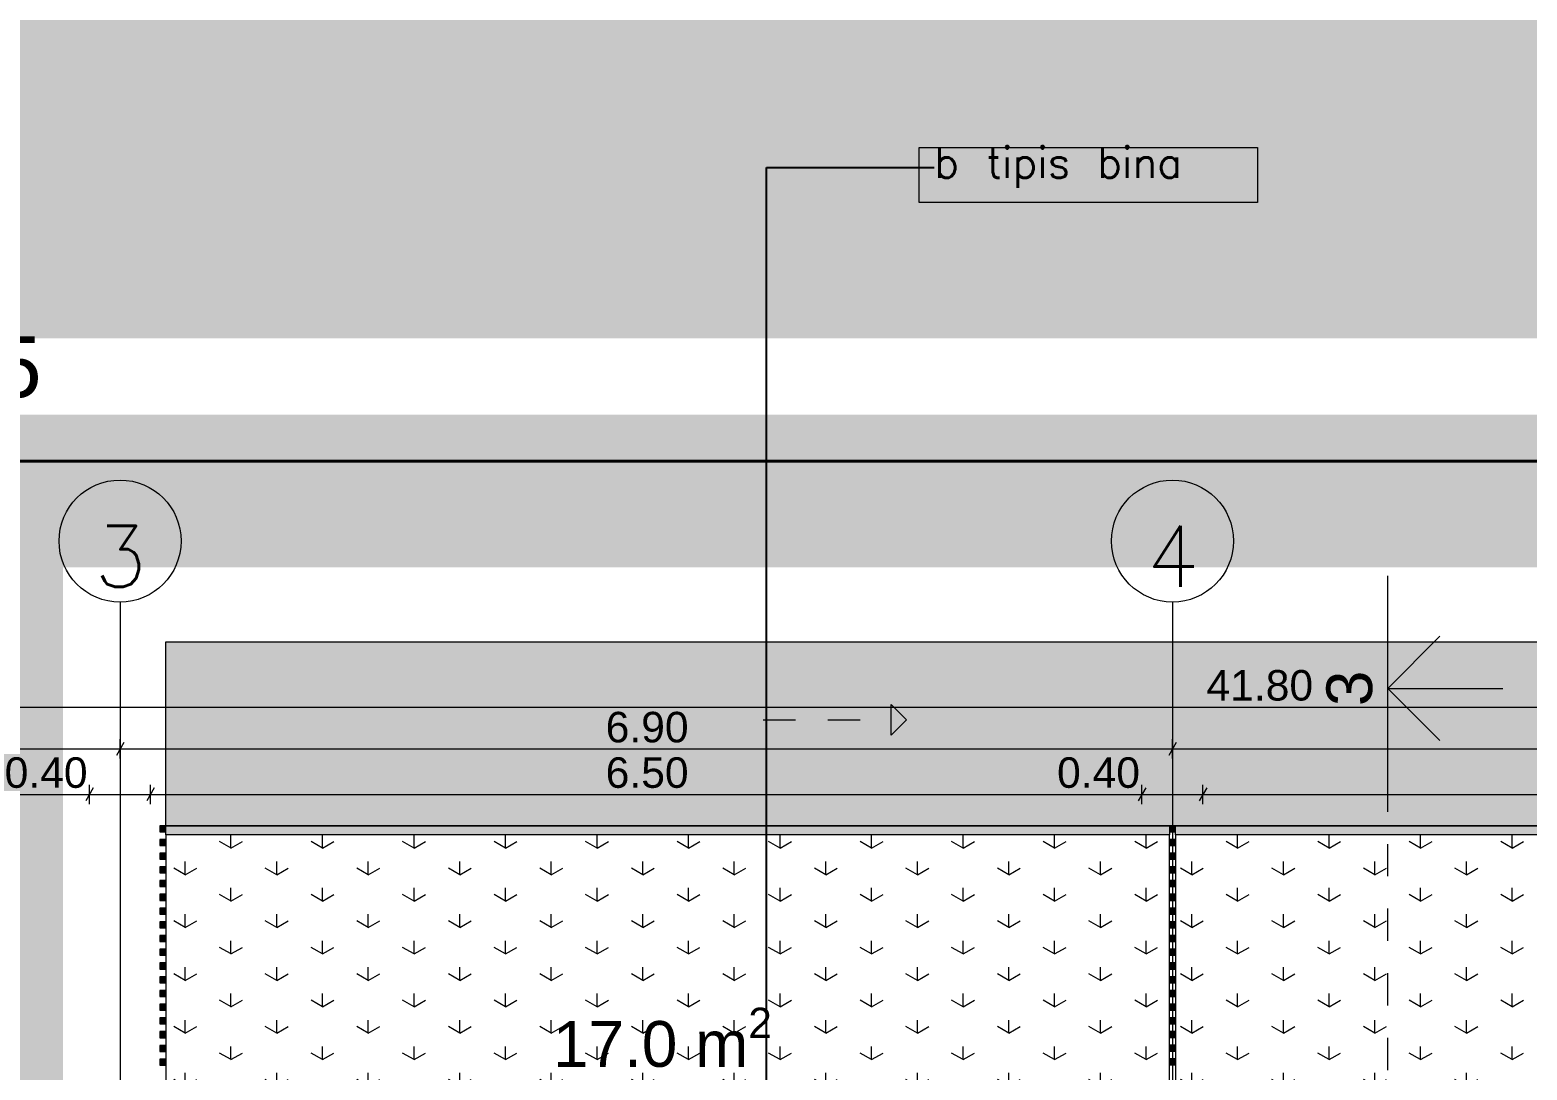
# Model space of a CAD drawing. Header units: millimetres. Extents: x 475616349 to 476941521, y 4620115302 to 4621446928.
# Drawn here: x 476511016 to 476520832, y 4620400922 to 4620407739 of the extents above; entities that cross this region are included whole.
import ezdxf

# ---------------------------------------------------------------- set-up
doc = ezdxf.new("R2010")
doc.units = ezdxf.units.MM
doc.header["$MEASUREMENT"] = 0
doc.linetypes.add('Dashed', pattern=[423.333333, 211.666667, -211.666667])
for name, color, linetype, lineweight in [('0_Pen_No__42_Pen_No__250_Pen_No__5', 5, 'Continuous', 0), ('2D Drafting - General_Pen_No__250_Pen_No__7_Pen_No__4', 7, 'Continuous', 0), ('Annotation - Text_Pen_No__7_Pen_No__5', 5, 'Continuous', 0), ('New_._Pen_No__5', 5, 'Continuous', 0), ('New_0_Pen_No__250_Pen_No__255', 255, 'Continuous', 0), ('New_0_Pen_No__250_Pen_No__7', 7, 'Continuous', 0), ('New_2D Drafting - General_Pen_No__250_Pen_No__7_Pen_No__112', 112, 'Continuous', 0), ('New_2D Drafting - General_Pen_No__250_Pen_No__7_Pen_No__4', 7, 'Continuous', 0), ('New_2D Drafting - General_Pen_No__2_Pen_No__250', 7, 'Continuous', 0), ('New_Annotation - Text_Pen_No__1', 1, 'Continuous', 0), ('New_Car-Art_Pen_No__40', 40, 'Continuous', 0), ('New_shenobebi_Pen_No__5', 5, 'Continuous', 0), ('New_საბავშვო მოედნები_Pen_No__7', 7, 'Continuous', 0), ('zoma_Pen_No__142', 142, 'Continuous', 0), ('zoma_Pen_No__5_Pen_No__5', 5, 'Continuous', 0)]:
    doc.layers.add(name, color=color, linetype=linetype, lineweight=lineweight)
for name, color, linetype, lineweight, true_color in [('New_0_Pen_No__26', 7, 'Continuous', 0, 0x719730), ('New_2D Drafting - General_Pen_No__250_Pen_No__7_Pen_No__15', 7, 'Continuous', 0, 0xf8d731), ('New_საბავშვო მოედნები_Pen_No__26', 7, 'Continuous', 0, 0x719730)]:
    doc.layers.add(name, color=color, linetype=linetype, lineweight=lineweight, true_color=true_color)
doc.layers.add('New_Car-Art', color=7, linetype='Continuous')
doc.layers.add('zoma', color=7, linetype='Continuous')
doc.styles.add('GENERATED_STYLE_1', font='arial.ttf')
doc.styles.add('GENERATED_STYLE_2', font='arial.ttf')
doc.dimstyles.new('GENERATED_STYLE__1', dxfattribs={"dimtxt": 200, "dimasz": 64.421331, "dimexe": 0.18, "dimexo": 3, "dimgap": 0.09, "dimtad": 1, "dimtih": 1, "dimtoh": 1, "dimlfac": 0.001, "dimzin": 0, "dimdsep": 46, "dimtxsty": 'GENERATED_STYLE_2', "dimblk": 'ARROWHEAD_2', "dimblk1": 'ARROWHEAD_2', "dimblk2": 'ARROWHEAD_2', "dimcen": 0.09, "dimclrd": 142, "dimclre": 142, "dimclrt": 142, "dimadec": 0, "dimazin": 0, "dimtfac": 1, "dimtdec": 4, "dimtmove": 0, "dimatfit": 3, "dimfxl": 1, "dimtolj": 1, "dimtzin": 0, "dimarcsym": 0})
doc.dimstyles.new('GENERATED_STYLE__3', dxfattribs={"dimtxt": 200, "dimasz": 64.421331, "dimexe": 0.18, "dimexo": 3, "dimgap": 0.09, "dimtad": 1, "dimtih": 1, "dimtoh": 1, "dimlfac": 0.001, "dimzin": 0, "dimdsep": 46, "dimtxsty": 'GENERATED_STYLE_2', "dimblk": 'ARROWHEAD_2', "dimblk1": 'ARROWHEAD_2', "dimblk2": 'ARROWHEAD_2', "dimcen": 0.09, "dimclrd": 142, "dimclre": 142, "dimclrt": 142, "dimadec": 0, "dimazin": 0, "dimtfac": 1, "dimtdec": 4, "dimtmove": 2, "dimatfit": 3, "dimfxl": 1, "dimtolj": 1, "dimtzin": 0, "dimarcsym": 0})
doc.dimstyles.new('GENERATED_STYLE__47', dxfattribs={"dimtxt": 0.18, "dimasz": 364.8, "dimexe": 0.18, "dimexo": 0.0625, "dimgap": 0.09, "dimtad": 0, "dimtih": 1, "dimtoh": 1, "dimdec": 4, "dimzin": 0, "dimdsep": 46, "dimcen": 0.09, "dimadec": 0, "dimazin": 0, "dimtfac": 1, "dimtdec": 4, "dimtmove": 0, "dimatfit": 3, "dimldrblk": 'ARROWHEAD_11', "dimfxl": 1, "dimtolj": 1, "dimtzin": 0, "dimarcsym": 0})
pattern_1 = [(90, (476577134.1, 4620325125.74), (-600, 0), [86.6025, -259.8076]), (90, (476577434.1, 4620325298.95), (-600, 0), [86.6025, -259.8076]), (30, (476577134.1, 4620325125.74), (-300, 519.6152), [86.6025, -259.8076]), (30, (476577134.1, 4620325472.15), (-300, 519.6152), [86.6025, -259.8076]), (150, (476577134.1, 4620325125.74), (300, 519.6152), [86.6025, -259.8076]), (150, (476577134.1, 4620325472.15), (300, 519.6152), [86.6025, -259.8076])]

# ---------------------------------------------------------------- blocks, each defined once
blk = doc.blocks.new('Line_51', base_point=(476515824.6, 4620403217.1))
at = {"layer": 'New_Car-Art_Pen_No__40', "linetype": 'Continuous', "lineweight": 0}
blk.add_hatch(color=40, dxfattribs=at).paths.add_polyline_path([(476516762.5, 4620403217.1), (476516662.5, 4620403317.1), (476516662.5, 4620403117.1)])
at = {"layer": 'New_Car-Art_Pen_No__40', "color": 40, "linetype": 'Continuous', "lineweight": 0}
for p, q in [((476516762.5, 4620403217.1), (476516662.5, 4620403317.1)), ((476516662.5, 4620403117.1), (476516662.5, 4620403317.1)), ((476516762.5, 4620403217.1), (476516662.5, 4620403117.1))]:
    blk.add_line(p, q, dxfattribs=at)
at = {"layer": 'New_Car-Art_Pen_No__40', "color": 40, "linetype": 'Dashed', "lineweight": 0}
blk.add_line((476515824.6, 4620403217.1), (476516662.5, 4620403217.1), dxfattribs=at)
blk = doc.blocks.new('ARROWHEAD_11')
at = {"color": 0, "linetype": 'Continuous', "lineweight": 0}
blk.add_line((0, 0), (-1, 0), dxfattribs=at)
at = {"color": 0, "linetype": 'Continuous', "lineweight": 0, "const_width": 0.25, "flags": 128}
blk.add_lwpolyline([(-0.125, 0, 1), (0.125, 0, 1)], format="xyb", close=True, dxfattribs=at)
blk = doc.blocks.new('*D2327', base_point=(476577134.1, 4620325125.7))
at = {"layer": 'zoma_Pen_No__142', "color": 142, "linetype": 'Continuous', "lineweight": 0, "transparency": 16777216}
for p, q in [((476504731.6, 4620403069.4), (476504682.7, 4620402984.7)), ((476504707.1, 4620402963.5), (476504707.1, 4620403090.6)), ((476504707.1, 4620403027), (476511607.1, 4620403027)), ((476511631.6, 4620403069.4), (476511582.7, 4620402984.7)), ((476511607.1, 4620402963.5), (476511607.1, 4620403090.6))]:
    blk.add_line(p, q, dxfattribs=at)
at = {"layer": 'zoma_Pen_No__142', "color": 142, "lineweight": 0, "transparency": 16777216, "insert": (476507891.1, 4620403067), "char_height": 200, "attachment_point": 7, "style": 'GENERATED_STYLE_2'}
blk.add_mtext('\\A1;{\\pql;\\fArial CYR|b0|i0|c204|p34;6.90}', dxfattribs=at)
blk = doc.blocks.new('ARROWHEAD_2')
at = {"color": 0, "linetype": 'Continuous', "lineweight": 0}
for p, q in [((0, 0), (-1, 0)), ((-0.38, -0.66), (0.38, 0.66))]:
    blk.add_line(p, q, dxfattribs=at)
blk = doc.blocks.new('*D2328', base_point=(476577134.1, 4620325125.7))
at = {"layer": 'zoma_Pen_No__142', "color": 142, "linetype": 'Continuous', "lineweight": 0, "transparency": 16777216}
for p, q in [((476511631.6, 4620403069.4), (476511582.7, 4620402984.7)), ((476511607.1, 4620402963.5), (476511607.1, 4620403090.6)), ((476511607.1, 4620403027), (476518507.1, 4620403027)), ((476518531.6, 4620403069.4), (476518482.7, 4620402984.7)), ((476518507.1, 4620402963.5), (476518507.1, 4620403090.6))]:
    blk.add_line(p, q, dxfattribs=at)
at = {"layer": 'zoma_Pen_No__142', "color": 142, "lineweight": 0, "transparency": 16777216, "insert": (476514791.1, 4620403067), "char_height": 200, "attachment_point": 7, "style": 'GENERATED_STYLE_2'}
blk.add_mtext('\\A1;{\\pql;\\fArial CYR|b0|i0|c204|p34;6.90}', dxfattribs=at)
blk = doc.blocks.new('*D2329', base_point=(476577134.1, 4620325125.7))
at = {"layer": 'zoma_Pen_No__142', "color": 142, "linetype": 'Continuous', "lineweight": 0, "transparency": 16777216}
for p, q in [((476518531.6, 4620403069.4), (476518482.7, 4620402984.7)), ((476518507.1, 4620402963.5), (476518507.1, 4620403090.6)), ((476518507.1, 4620403027), (476525407.1, 4620403027)), ((476525431.6, 4620403069.4), (476525382.7, 4620402984.7)), ((476525407.1, 4620402963.5), (476525407.1, 4620403090.6))]:
    blk.add_line(p, q, dxfattribs=at)
at = {"layer": 'zoma_Pen_No__142', "color": 142, "lineweight": 0, "transparency": 16777216, "insert": (476521691.1, 4620403067), "char_height": 200, "attachment_point": 7, "style": 'GENERATED_STYLE_2'}
blk.add_mtext('\\A1;{\\pql;\\fArial CYR|b0|i0|c204|p34;6.90}', dxfattribs=at)
blk = doc.blocks.new('*D2335', base_point=(476577134.1, 4620325125.7))
at = {"layer": 'zoma_Pen_No__142', "color": 142, "linetype": 'Continuous', "lineweight": 0, "transparency": 16777216}
for p, q in [((476504931.6, 4620402771.2), (476504882.7, 4620402686.5)), ((476504907.1, 4620402665.3), (476504907.1, 4620402792.4)), ((476504907.1, 4620402728.9), (476511407.1, 4620402728.9)), ((476511431.6, 4620402771.2), (476511382.7, 4620402686.5)), ((476511407.1, 4620402665.3), (476511407.1, 4620402792.4))]:
    blk.add_line(p, q, dxfattribs=at)
at = {"layer": 'zoma_Pen_No__142', "color": 142, "lineweight": 0, "transparency": 16777216, "char_height": 200, "attachment_point": 7, "style": 'GENERATED_STYLE_2'}
for s, insert in [('\\A1;{\\pql;\\fArial CYR|b0|i0|c204|p34;6.50}', (476507891.1, 4620402768.9)), ('\\A1;{\\pql;\\fArial CYR|b0|i0|c204|p34;0.40}', (476510850.5, 4620402768.9))]:
    blk.add_mtext(s, dxfattribs=dict(at, insert=insert))
blk = doc.blocks.new('*D2336', base_point=(476577134.1, 4620325125.7))
at = {"layer": 'zoma_Pen_No__142', "color": 142, "linetype": 'Continuous', "lineweight": 0, "transparency": 16777216}
for p, q in [((476511431.6, 4620402771.2), (476511382.7, 4620402686.5)), ((476511407.1, 4620402665.3), (476511407.1, 4620402792.4)), ((476511407.1, 4620402728.9), (476511807.1, 4620402728.9)), ((476511831.6, 4620402771.2), (476511782.7, 4620402686.5)), ((476511807.1, 4620402665.3), (476511807.1, 4620402792.4))]:
    blk.add_line(p, q, dxfattribs=at)
blk = doc.blocks.new('*D2337', base_point=(476577134.1, 4620325125.7))
at = {"layer": 'zoma_Pen_No__142', "color": 142, "linetype": 'Continuous', "lineweight": 0, "transparency": 16777216}
for p, q in [((476511831.6, 4620402771.2), (476511782.7, 4620402686.5)), ((476511807.1, 4620402665.3), (476511807.1, 4620402792.4)), ((476511807.1, 4620402728.9), (476518307.1, 4620402728.9)), ((476518331.6, 4620402771.2), (476518282.7, 4620402686.5)), ((476518307.1, 4620402665.3), (476518307.1, 4620402792.4))]:
    blk.add_line(p, q, dxfattribs=at)
at = {"layer": 'zoma_Pen_No__142', "color": 142, "lineweight": 0, "transparency": 16777216, "char_height": 200, "attachment_point": 7, "style": 'GENERATED_STYLE_2'}
for s, insert in [('\\A1;{\\pql;\\fArial CYR|b0|i0|c204|p34;6.50}', (476514791.1, 4620402768.9)), ('\\A1;{\\pql;\\fArial CYR|b0|i0|c204|p34;0.40}', (476517750.5, 4620402768.9))]:
    blk.add_mtext(s, dxfattribs=dict(at, insert=insert))
blk = doc.blocks.new('*D2338', base_point=(476577134.1, 4620325125.7))
at = {"layer": 'zoma_Pen_No__142', "color": 142, "linetype": 'Continuous', "lineweight": 0, "transparency": 16777216}
for p, q in [((476518331.6, 4620402771.2), (476518282.7, 4620402686.5)), ((476518307.1, 4620402665.3), (476518307.1, 4620402792.4)), ((476518307.1, 4620402728.9), (476518707.1, 4620402728.9)), ((476518731.6, 4620402771.2), (476518682.7, 4620402686.5)), ((476518707.1, 4620402665.3), (476518707.1, 4620402792.4))]:
    blk.add_line(p, q, dxfattribs=at)
blk = doc.blocks.new('*D2339', base_point=(476577134.1, 4620325125.7))
at = {"layer": 'zoma_Pen_No__142', "color": 142, "linetype": 'Continuous', "lineweight": 0, "transparency": 16777216}
for p, q in [((476518731.6, 4620402771.2), (476518682.7, 4620402686.5)), ((476518707.1, 4620402665.3), (476518707.1, 4620402792.4)), ((476518707.1, 4620402728.9), (476525207.1, 4620402728.9)), ((476525231.6, 4620402771.2), (476525182.7, 4620402686.5)), ((476525207.1, 4620402665.3), (476525207.1, 4620402792.4))]:
    blk.add_line(p, q, dxfattribs=at)
at = {"layer": 'zoma_Pen_No__142', "color": 142, "lineweight": 0, "transparency": 16777216, "char_height": 200, "attachment_point": 7, "style": 'GENERATED_STYLE_2'}
for s, insert in [('\\A1;{\\pql;\\fArial CYR|b0|i0|c204|p34;6.50}', (476521691.1, 4620402768.9)), ('\\A1;{\\pql;\\fArial CYR|b0|i0|c204|p34;0.40}', (476524650.5, 4620402768.9))]:
    blk.add_mtext(s, dxfattribs=dict(at, insert=insert))
blk = doc.blocks.new('*D2345', base_point=(476577134.1, 4620325125.7))
at = {"layer": 'zoma_Pen_No__142', "color": 142, "linetype": 'Continuous', "lineweight": 0, "transparency": 16777216}
for p, q in [((476497631.6, 4620403343.2), (476497582.7, 4620403258.5)), ((476497607.1, 4620403237.3), (476497607.1, 4620403364.4)), ((476539382.7, 4620403258.5), (476539431.6, 4620403343.2)), ((476539407.1, 4620403237.3), (476539407.1, 4620403364.4)), ((476497565.7, 4620403300.9), (476497607.1, 4620403300.9)), ((476497607.1, 4620403300.9), (476539407.1, 4620403300.9)), ((476539407.1, 4620403300.9), (476539448.6, 4620403300.9))]:
    blk.add_line(p, q, dxfattribs=at)
at = {"layer": 'zoma_Pen_No__142', "color": 142, "lineweight": 0, "transparency": 16777216, "insert": (476518730.4, 4620403340.9), "char_height": 200, "attachment_point": 7, "style": 'GENERATED_STYLE_2'}
blk.add_mtext('\\A1;{\\pql;\\fArial CYR|b0|i0|c204|p34;41.80}', dxfattribs=at)

msp = doc.modelspace()

# ---------------------------------------------------------------- hatches: boundary and pattern name
at = {"layer": 'New_0_Pen_No__250_Pen_No__255', "linetype": 'Continuous', "lineweight": 0}
for points in [[(476511907.131, 4620402523.13), (476511866.835, 4620402523.13), (476511866.835, 4620402483.476), (476511907.131, 4620402483.476)], [(476511907.131, 4620402523.13), (476518486.983, 4620402523.13), (476518486.983, 4620402463.476), (476511907.131, 4620402463.476)], [(476518527.279, 4620402523.13), (476518486.983, 4620402523.13), (476518486.983, 4620402483.476), (476518527.279, 4620402483.476)], [(476518527.279, 4620402523.13), (476525107.131, 4620402523.13), (476525107.131, 4620402463.476), (476518527.279, 4620402463.476)], [(476511907.131, 4620402433.772), (476511866.835, 4620402433.772), (476511866.835, 4620402394.119), (476511907.131, 4620402394.119)], [(476518527.279, 4620402433.772), (476518486.983, 4620402433.772), (476518486.983, 4620402394.119), (476518527.279, 4620402394.119)], [(476511907.131, 4620402343.772), (476511866.835, 4620402343.772), (476511866.835, 4620402304.119), (476511907.131, 4620402304.119)], [(476518527.279, 4620402343.772), (476518486.983, 4620402343.772), (476518486.983, 4620402304.119), (476518527.279, 4620402304.119)], [(476511907.131, 4620402253.772), (476511866.835, 4620402253.772), (476511866.835, 4620402214.119), (476511907.131, 4620402214.119)], [(476518527.279, 4620402253.772), (476518486.983, 4620402253.772), (476518486.983, 4620402214.119), (476518527.279, 4620402214.119)], [(476511907.131, 4620402163.772), (476511866.835, 4620402163.772), (476511866.835, 4620402124.119), (476511907.131, 4620402124.119)], [(476518527.279, 4620402163.772), (476518486.983, 4620402163.772), (476518486.983, 4620402124.119), (476518527.279, 4620402124.119)], [(476511907.131, 4620402073.772), (476511866.835, 4620402073.772), (476511866.835, 4620402034.119), (476511907.131, 4620402034.119)], [(476518527.279, 4620402073.772), (476518486.983, 4620402073.772), (476518486.983, 4620402034.119), (476518527.279, 4620402034.119)], [(476511907.131, 4620401983.772), (476511866.835, 4620401983.772), (476511866.835, 4620401944.119), (476511907.131, 4620401944.119)], [(476518527.279, 4620401983.772), (476518486.983, 4620401983.772), (476518486.983, 4620401944.119), (476518527.279, 4620401944.119)], [(476511907.131, 4620401893.772), (476511866.835, 4620401893.772), (476511866.835, 4620401854.119), (476511907.131, 4620401854.119)], [(476518527.279, 4620401893.772), (476518486.983, 4620401893.772), (476518486.983, 4620401854.119), (476518527.279, 4620401854.119)], [(476511907.131, 4620401803.772), (476511866.835, 4620401803.772), (476511866.835, 4620401764.119), (476511907.131, 4620401764.119)], [(476518527.279, 4620401803.772), (476518486.983, 4620401803.772), (476518486.983, 4620401764.119), (476518527.279, 4620401764.119)], [(476511907.131, 4620401713.772), (476511866.835, 4620401713.772), (476511866.835, 4620401674.119), (476511907.131, 4620401674.119)], [(476518527.279, 4620401713.772), (476518486.983, 4620401713.772), (476518486.983, 4620401674.119), (476518527.279, 4620401674.119)], [(476511907.131, 4620401623.772), (476511866.835, 4620401623.772), (476511866.835, 4620401584.119), (476511907.131, 4620401584.119)], [(476518527.279, 4620401623.772), (476518486.983, 4620401623.772), (476518486.983, 4620401584.119), (476518527.279, 4620401584.119)], [(476511907.131, 4620401533.772), (476511866.835, 4620401533.772), (476511866.835, 4620401494.119), (476511907.131, 4620401494.119)], [(476511907.131, 4620401443.772), (476511866.835, 4620401443.772), (476511866.835, 4620401404.119), (476511907.131, 4620401404.119)], [(476518527.279, 4620401533.772), (476518486.983, 4620401533.772), (476518486.983, 4620401494.119), (476518527.279, 4620401494.119)], [(476518527.279, 4620401443.772), (476518486.983, 4620401443.772), (476518486.983, 4620401404.119), (476518527.279, 4620401404.119)], [(476511907.131, 4620401353.772), (476511866.835, 4620401353.772), (476511866.835, 4620401314.119), (476511907.131, 4620401314.119)], [(476518527.279, 4620401354.415), (476518486.983, 4620401354.415), (476518486.983, 4620401314.761), (476518527.279, 4620401314.761)], [(476511907.131, 4620401263.772), (476511866.835, 4620401263.772), (476511866.835, 4620401224.119), (476511907.131, 4620401224.119)], [(476518527.279, 4620401265.057), (476518486.983, 4620401265.057), (476518486.983, 4620401225.404), (476518527.279, 4620401225.404)], [(476511907.131, 4620401173.772), (476511866.835, 4620401173.772), (476511866.835, 4620401134.119), (476511907.131, 4620401134.119)], [(476518527.279, 4620401175.057), (476518486.983, 4620401175.057), (476518486.983, 4620401135.404), (476518527.279, 4620401135.404)], [(476511907.131, 4620401083.772), (476511866.835, 4620401083.772), (476511866.835, 4620401044.119), (476511907.131, 4620401044.119)], [(476518527.279, 4620401085.057), (476518486.983, 4620401085.057), (476518486.983, 4620401045.404), (476518527.279, 4620401045.404)], [(476511907.131, 4620400993.772), (476511866.835, 4620400993.772), (476511866.835, 4620400954.119), (476511907.131, 4620400954.119)], [(476518527.279, 4620400995.057), (476518486.983, 4620400995.057), (476518486.983, 4620400955.404), (476518527.279, 4620400955.404)]]:
    msp.add_hatch(color=255, dxfattribs=at).paths.add_polyline_path(points)
at = {"layer": 'New_0_Pen_No__26', "linetype": 'Continuous', "lineweight": 0, "true_color": 0x384b18}
msp.add_hatch(color=79, dxfattribs=at).paths.add_polyline_path([(476554621.262, 4620445127.86), (476554627.882, 4620427983.348), (476538655.719, 4620427983.348), (476538655.719, 4620411683.348), (476554634.177, 4620411683.348), (476554637.714, 4620402523.13), (476554637.714, 4620380629.903), (476554637.272, 4620380629.903), (476554637.272, 4620378487.838, 0.01294976), (476553804.15, 4620378271.508, 0.06160596), (476550847.134, 4620377022.491), (476549280.082, 4620377022.491), (476539477.266, 4620377022.491), (476539477.211, 4620377022.491), (476528156.706, 4620377022.491), (476528156.706, 4620378552.269), (476539477.211, 4620378552.269), (476539477.211, 4620402523.13), (476532559.361, 4620402523.13), (476532559.361, 4620405717.052), (476490207.131, 4620405717.052), (476490207.131, 4620382163.476), (476485007.131, 4620382163.476), (476485007.131, 4620399770.68), (476441070.077, 4620399703.088, 0.0401618), (476444555.829, 4620400662.295, 0.02637882), (476450039.377, 4620403806.626, -0.03158418), (476452329.654, 4620405148.68, -0.09655411), (476454761.329, 4620405830.845, -0.0373238), (476456074.046, 4620405778.977, 0.00016422), (476456161.232, 4620405771.204, -0.00016151), (476456661.221, 4620405726.669, 0.01004127), (476460059.237, 4620405468.714, 0.03053262), (476463445.496, 4620405485.978, 0.07397858), (476468812.366, 4620406698.571, 0.06109829), (476473637.678, 4620409337.124, 0.02942608), (476476504.423, 4620411584.525, -0.1453452), (476478694.386, 4620415617.728), (476474783.207, 4620412952.901), (476471431.333, 4620410366.698, -0.06039397), (476467052.905, 4620408340.791, -0.09284429), (476459719.435, 4620407399.344, -0.04006025), (476456543.928, 4620407838.659, 0.22849038), (476448426.393, 4620405279.532, -0.16731525), (476438181.777, 4620401541.636, 0.13466245), (476431515.761, 4620400412.693, -0.08256779), (476428669.28, 4620399472.363, 0.09191988), (476424320.48, 4620397929.117, 0.03554457), (476422723.454, 4620396847.311, 0.00861724), (476421873.73, 4620396182.552, 0.00798598), (476421107.131, 4620395540.678, 0.01260541), (476419939.947, 4620394478.66, -0.18250668), (476417341.592, 4620392672.18, 0.0166218), (476405995.412, 4620390627.056), (476404013.581, 4620390445.613, 0.23227845), (476399242.9, 4620387482.791, -0.22784471), (476396858.731, 4620385351.063, 0.23896217), (476387731.793, 4620374868.355), (476375958.075, 4620374868.355), (476371235.274, 4620380118.079)])
at = {"layer": 'New_2D Drafting - General_Pen_No__250_Pen_No__7_Pen_No__112', "linetype": 'Continuous', "lineweight": 0}
h = msp.add_hatch(dxfattribs=at)
h.set_pattern_fill('GRASS', color=112, style=0, pattern_type=2)
h.set_pattern_definition(pattern_1)
h.paths.add_polyline_path([(476518486.983, 4620399863.339), (476518486.983, 4620402463.476), (476511907.131, 4620402463.476), (476511907.131, 4620399863.339)])
h = msp.add_hatch(dxfattribs=at)
h.set_pattern_fill('GRASS', color=112, style=0, pattern_type=2)
h.set_pattern_definition(pattern_1)
h.paths.add_polyline_path([(476518527.279, 4620399863.476), (476525107.131, 4620399863.476), (476525107.131, 4620402463.476), (476518527.279, 4620402463.476)])
at = {"layer": 'New_2D Drafting - General_Pen_No__250_Pen_No__7_Pen_No__15', "linetype": 'Continuous', "lineweight": 0, "true_color": 0x7c6b18}
msp.add_hatch(color=46, dxfattribs=at).paths.add_polyline_path([(476491806.738, 4620405217.052), (476491806.738, 4620404217.052), (476510232.4, 4620404217.052), (476510232.4, 4620398252.138), (476511232.4, 4620398252.138), (476511232.4, 4620404217.052), (476525956.471, 4620404217.052), (476525956.471, 4620398252.138), (476526956.471, 4620398252.138), (476526956.471, 4620402717.052), (476526956.471, 4620405217.052)])
at = {"layer": 'New_საბავშვო მოედნები_Pen_No__26', "linetype": 'Continuous', "lineweight": 0, "true_color": 0x384b18}
msp.add_hatch(color=79, dxfattribs=at).paths.add_polyline_path([(476511907.131, 4620403728.391), (476525106.883, 4620403728.391), (476525106.883, 4620402523.13), (476511907.131, 4620402523.13)])

# ---------------------------------------------------------------- linework, layer by layer
at = {"color": 1, "lineweight": 40}
msp.add_lwpolyline([(476527805.823, 4620404913.895), (476509208.438, 4620404913.895), (476488351.146, 4620404913.895), (476488351.146, 4620371088.866)], dxfattribs=at)
at = {"layer": '0_Pen_No__42_Pen_No__250_Pen_No__5', "color": 5, "linetype": 'Continuous', "lineweight": 0}
for centre in [(476511607.131, 4620404389.287), (476511607.131, 4620404389.287), (476518507.131, 4620404389.287), (476518507.131, 4620404389.287)]:
    msp.add_circle(centre, 400, dxfattribs=at)
at = {"layer": 'New_0_Pen_No__250_Pen_No__7', "color": 7, "linetype": 'Continuous', "lineweight": 0, "flags": 128}
for points in [[(476511907.131, 4620402523.13), (476511866.835, 4620402523.13), (476511866.835, 4620402483.476), (476511907.131, 4620402483.476)], [(476511907.131, 4620402523.13), (476518486.983, 4620402523.13), (476518486.983, 4620402463.476), (476511907.131, 4620402463.476)], [(476518527.279, 4620402523.13), (476518486.983, 4620402523.13), (476518486.983, 4620402483.476), (476518527.279, 4620402483.476)], [(476518527.279, 4620402523.13), (476525107.131, 4620402523.13), (476525107.131, 4620402463.476), (476518527.279, 4620402463.476)], [(476511907.131, 4620402433.772), (476511866.835, 4620402433.772), (476511866.835, 4620402394.119), (476511907.131, 4620402394.119)], [(476518527.279, 4620402433.772), (476518486.983, 4620402433.772), (476518486.983, 4620402394.119), (476518527.279, 4620402394.119)], [(476511907.131, 4620402343.772), (476511866.835, 4620402343.772), (476511866.835, 4620402304.119), (476511907.131, 4620402304.119)], [(476518527.279, 4620402343.772), (476518486.983, 4620402343.772), (476518486.983, 4620402304.119), (476518527.279, 4620402304.119)], [(476511907.131, 4620402253.772), (476511866.835, 4620402253.772), (476511866.835, 4620402214.119), (476511907.131, 4620402214.119)], [(476518527.279, 4620402253.772), (476518486.983, 4620402253.772), (476518486.983, 4620402214.119), (476518527.279, 4620402214.119)], [(476511907.131, 4620402163.772), (476511866.835, 4620402163.772), (476511866.835, 4620402124.119), (476511907.131, 4620402124.119)], [(476518527.279, 4620402163.772), (476518486.983, 4620402163.772), (476518486.983, 4620402124.119), (476518527.279, 4620402124.119)], [(476511907.131, 4620402073.772), (476511866.835, 4620402073.772), (476511866.835, 4620402034.119), (476511907.131, 4620402034.119)], [(476518527.279, 4620402073.772), (476518486.983, 4620402073.772), (476518486.983, 4620402034.119), (476518527.279, 4620402034.119)], [(476511907.131, 4620401983.772), (476511866.835, 4620401983.772), (476511866.835, 4620401944.119), (476511907.131, 4620401944.119)], [(476518527.279, 4620401983.772), (476518486.983, 4620401983.772), (476518486.983, 4620401944.119), (476518527.279, 4620401944.119)], [(476511907.131, 4620401893.772), (476511866.835, 4620401893.772), (476511866.835, 4620401854.119), (476511907.131, 4620401854.119)], [(476518527.279, 4620401893.772), (476518486.983, 4620401893.772), (476518486.983, 4620401854.119), (476518527.279, 4620401854.119)], [(476511907.131, 4620401803.772), (476511866.835, 4620401803.772), (476511866.835, 4620401764.119), (476511907.131, 4620401764.119)], [(476518527.279, 4620401803.772), (476518486.983, 4620401803.772), (476518486.983, 4620401764.119), (476518527.279, 4620401764.119)], [(476511907.131, 4620401713.772), (476511866.835, 4620401713.772), (476511866.835, 4620401674.119), (476511907.131, 4620401674.119)], [(476518527.279, 4620401713.772), (476518486.983, 4620401713.772), (476518486.983, 4620401674.119), (476518527.279, 4620401674.119)], [(476511907.131, 4620401623.772), (476511866.835, 4620401623.772), (476511866.835, 4620401584.119), (476511907.131, 4620401584.119)], [(476518527.279, 4620401623.772), (476518486.983, 4620401623.772), (476518486.983, 4620401584.119), (476518527.279, 4620401584.119)], [(476511907.131, 4620401533.772), (476511866.835, 4620401533.772), (476511866.835, 4620401494.119), (476511907.131, 4620401494.119)], [(476511907.131, 4620401443.772), (476511866.835, 4620401443.772), (476511866.835, 4620401404.119), (476511907.131, 4620401404.119)], [(476518527.279, 4620401533.772), (476518486.983, 4620401533.772), (476518486.983, 4620401494.119), (476518527.279, 4620401494.119)], [(476518527.279, 4620401443.772), (476518486.983, 4620401443.772), (476518486.983, 4620401404.119), (476518527.279, 4620401404.119)], [(476511907.131, 4620401353.772), (476511866.835, 4620401353.772), (476511866.835, 4620401314.119), (476511907.131, 4620401314.119)], [(476518527.279, 4620401354.415), (476518486.983, 4620401354.415), (476518486.983, 4620401314.761), (476518527.279, 4620401314.761)], [(476511907.131, 4620401263.772), (476511866.835, 4620401263.772), (476511866.835, 4620401224.119), (476511907.131, 4620401224.119)], [(476518527.279, 4620401265.057), (476518486.983, 4620401265.057), (476518486.983, 4620401225.404), (476518527.279, 4620401225.404)], [(476511907.131, 4620401173.772), (476511866.835, 4620401173.772), (476511866.835, 4620401134.119), (476511907.131, 4620401134.119)], [(476518527.279, 4620401175.057), (476518486.983, 4620401175.057), (476518486.983, 4620401135.404), (476518527.279, 4620401135.404)], [(476511907.131, 4620401083.772), (476511866.835, 4620401083.772), (476511866.835, 4620401044.119), (476511907.131, 4620401044.119)], [(476518527.279, 4620401085.057), (476518486.983, 4620401085.057), (476518486.983, 4620401045.404), (476518527.279, 4620401045.404)], [(476511907.131, 4620400993.772), (476511866.835, 4620400993.772), (476511866.835, 4620400954.119), (476511907.131, 4620400954.119)], [(476518527.279, 4620400995.057), (476518486.983, 4620400995.057), (476518486.983, 4620400955.404), (476518527.279, 4620400955.404)]]:
    msp.add_lwpolyline(points, close=True, dxfattribs=at)
at = {"layer": 'New_2D Drafting - General_Pen_No__250_Pen_No__7_Pen_No__4', "color": 7, "linetype": 'Continuous', "lineweight": 0, "flags": 128}
for points in [[(476518486.983, 4620399863.339), (476518486.983, 4620402463.476), (476511907.131, 4620402463.476), (476511907.131, 4620399863.339)], [(476518527.279, 4620399863.476), (476525107.131, 4620399863.476), (476525107.131, 4620402463.476), (476518527.279, 4620402463.476)]]:
    msp.add_lwpolyline(points, close=True, dxfattribs=at)
at = {"layer": 'New_2D Drafting - General_Pen_No__2_Pen_No__250', "color": 7, "linetype": 'Continuous', "lineweight": 0, "flags": 128}
msp.add_lwpolyline([(476516845.715, 4620406968.145), (476519065.72, 4620406968.145), (476519065.72, 4620406608.769), (476516845.715, 4620406608.769)], close=True, dxfattribs=at)
at = {"layer": 'New_shenobebi_Pen_No__5', "color": 5, "linetype": 'Dashed', "lineweight": 0}
msp.add_lwpolyline([(476519919.39, 4620379331.846), (476519919.39, 4620404160.713)], dxfattribs=at)
at = {"layer": 'New_shenobebi_Pen_No__5', "color": 5, "linetype": 'Continuous', "lineweight": 0}
for points in [[(476519919.39, 4620402686.965), (476519919.39, 4620404160.713)], [(476519919.39, 4620403423.839), (476520260.536, 4620403764.984)], [(476519919.39, 4620403423.839), (476520672.388, 4620403423.839)], [(476519919.39, 4620403423.839), (476520260.536, 4620403082.694)]]:
    msp.add_lwpolyline(points, dxfattribs=at)
at = {"layer": 'New_საბავშვო მოედნები_Pen_No__7', "color": 7, "linetype": 'Continuous', "lineweight": 0, "flags": 128}
msp.add_lwpolyline([(476511907.131, 4620403728.391), (476525106.883, 4620403728.391), (476525106.883, 4620402523.13), (476511907.131, 4620402523.13)], close=True, dxfattribs=at)
at = {"layer": 'zoma_Pen_No__5_Pen_No__5', "color": 5, "linetype": 'Continuous', "lineweight": 0}
for p, q in [((476511607.131, 4620403989.287), (476511607.131, 4620380413.92)), ((476518507.131, 4620403989.287), (476518507.131, 4620380413.92))]:
    msp.add_line(p, q, dxfattribs=at)

# ---------------------------------------------------------------- block references
at = {"layer": 'New_Car-Art', "color": 40, "linetype": 'Dashed', "lineweight": 0}
msp.add_blockref('Line_51', (476515824.559, 4620403217.052), dxfattribs=at)

# ---------------------------------------------------------------- texts
at = {"layer": '2D Drafting - General_Pen_No__250_Pen_No__7_Pen_No__4', "color": 7, "linetype": 'Continuous', "lineweight": 0, "insert": (476515162.986, 4620401330.551), "char_height": 300, "attachment_point": 2, "style": 'GENERATED_STYLE_1'}
msp.add_mtext('\\A1;{\\pqc;\\fArial|b0|i0|c0|p34;17.\\fArial|b0|i0|c0|p34;0\\fArial|b0|i0|c0|p34; m\\fArial|b0|i0|c0|p34;\\A1{\\H.66x;\\S2^  ;}}', dxfattribs=at)
at = {"layer": 'Annotation - Text_Pen_No__7_Pen_No__5', "color": 5, "linetype": 'Continuous', "lineweight": 0, "char_height": 400, "attachment_point": 2}
for s, insert in [('\\A1;{\\pqc;\\Ftxt.shx;3}', (476511609.288, 4620404488.325)), ('\\A1;{\\pqc;\\Ftxt.shx;4}', (476518509.288, 4620404488.325))]:
    msp.add_mtext(s, dxfattribs=dict(at, insert=insert))
at = {"layer": 'New_._Pen_No__5', "color": 5, "linetype": 'Continuous', "lineweight": 0, "insert": (476519516.533, 4620403423.839), "char_height": 300, "attachment_point": 2, "rotation": 90, "style": 'GENERATED_STYLE_1'}
msp.add_mtext('\\A1;{\\pqc;\\fArial|b0|i0|c0|p34;3}', dxfattribs=at)
at = {"layer": 'New_2D Drafting - General_Pen_No__2_Pen_No__250', "color": 7, "linetype": 'Continuous', "lineweight": 0, "insert": (476516945.715, 4620406836.883), "char_height": 200, "attachment_point": 4}
msp.add_mtext('\\A1;{\\pql;\\Ftxt.shx;b tipis bina}', dxfattribs=at)
at = {"layer": 'New_Annotation - Text_Pen_No__1', "color": 5, "linetype": 'Continuous', "lineweight": 0, "insert": (476510393.039, 4620405730.812), "char_height": 400, "attachment_point": 2, "style": 'GENERATED_STYLE_1'}
msp.add_mtext('\\A1;{\\pqc;\\fArial|b0|i0|c0|p34;652.\\fArial|b0|i0|c0|p34;5}', dxfattribs=at)

# ---------------------------------------------------------------- dimensions: what is measured, and where the dimension line sits
at = {"layer": 'zoma', "color": 142, "linetype": 'Continuous', "lineweight": 0}
for base, p1, p2, dimstyle, picture, middle in [((476539407.125, 4620403300.854), (476497607.125, 4620401442.266), (476539407.125, 4620401442.266), 'GENERATED_STYLE__3', '*D2345', (476519066.439, 4620403440.854)), ((476511607.125, 4620403027.036), (476504707.125, 4620401388.34), (476511607.125, 4620401388.34), 'GENERATED_STYLE__1', '*D2327', (476508150.832, 4620403167.036)), ((476518507.125, 4620403027.036), (476511607.125, 4620401388.34), (476518507.125, 4620401388.34), 'GENERATED_STYLE__1', '*D2328', (476515050.832, 4620403167.036)), ((476525407.125, 4620403027.036), (476518507.125, 4620401388.34), (476525407.125, 4620401388.34), 'GENERATED_STYLE__1', '*D2329', (476521950.832, 4620403167.036)), ((476511407.125, 4620402728.867), (476504907.125, 4620401226.201), (476511407.125, 4620401226.201), 'GENERATED_STYLE__1', '*D2335', (476508150.832, 4620402868.867)), ((476518307.125, 4620402728.867), (476511807.125, 4620401226.201), (476518307.125, 4620401226.201), 'GENERATED_STYLE__1', '*D2337', (476515050.832, 4620402868.867)), ((476525207.125, 4620402728.867), (476518707.125, 4620401226.201), (476525207.125, 4620401226.201), 'GENERATED_STYLE__1', '*D2339', (476521950.832, 4620402868.867)), ((476511807.125, 4620402728.867), (476511407.125, 4620401226.201), (476511807.125, 4620401226.201), 'GENERATED_STYLE__1', '*D2336', (476511110.277, 4620402868.867)), ((476518707.125, 4620402728.867), (476518307.125, 4620401226.201), (476518707.125, 4620401226.201), 'GENERATED_STYLE__1', '*D2338', (476518010.277, 4620402868.867))]:
    dim = msp.add_linear_dim(base=base, p1=p1, p2=p2, dimstyle=dimstyle, dxfattribs=at)
    dim.commit()
    dim.dimension.update_dxf_attribs({"geometry": picture, "text_midpoint": middle, "dimtype": 160})

# ---------------------------------------------------------------- leaders
at = {"layer": 'New_2D Drafting - General_Pen_No__2_Pen_No__250', "color": 7, "linetype": 'Continuous', "lineweight": 0, "annotation_type": 0, "has_hookline": 1, "hookline_direction": 0, "text_width": 1933.333}
msp.add_leader([(476515845.715, 4620399281.897), (476515845.715, 4620406836.883), (476516945.625, 4620406836.883)], dimstyle='GENERATED_STYLE__47', dxfattribs=at)

doc.saveas('drawing.dxf')
